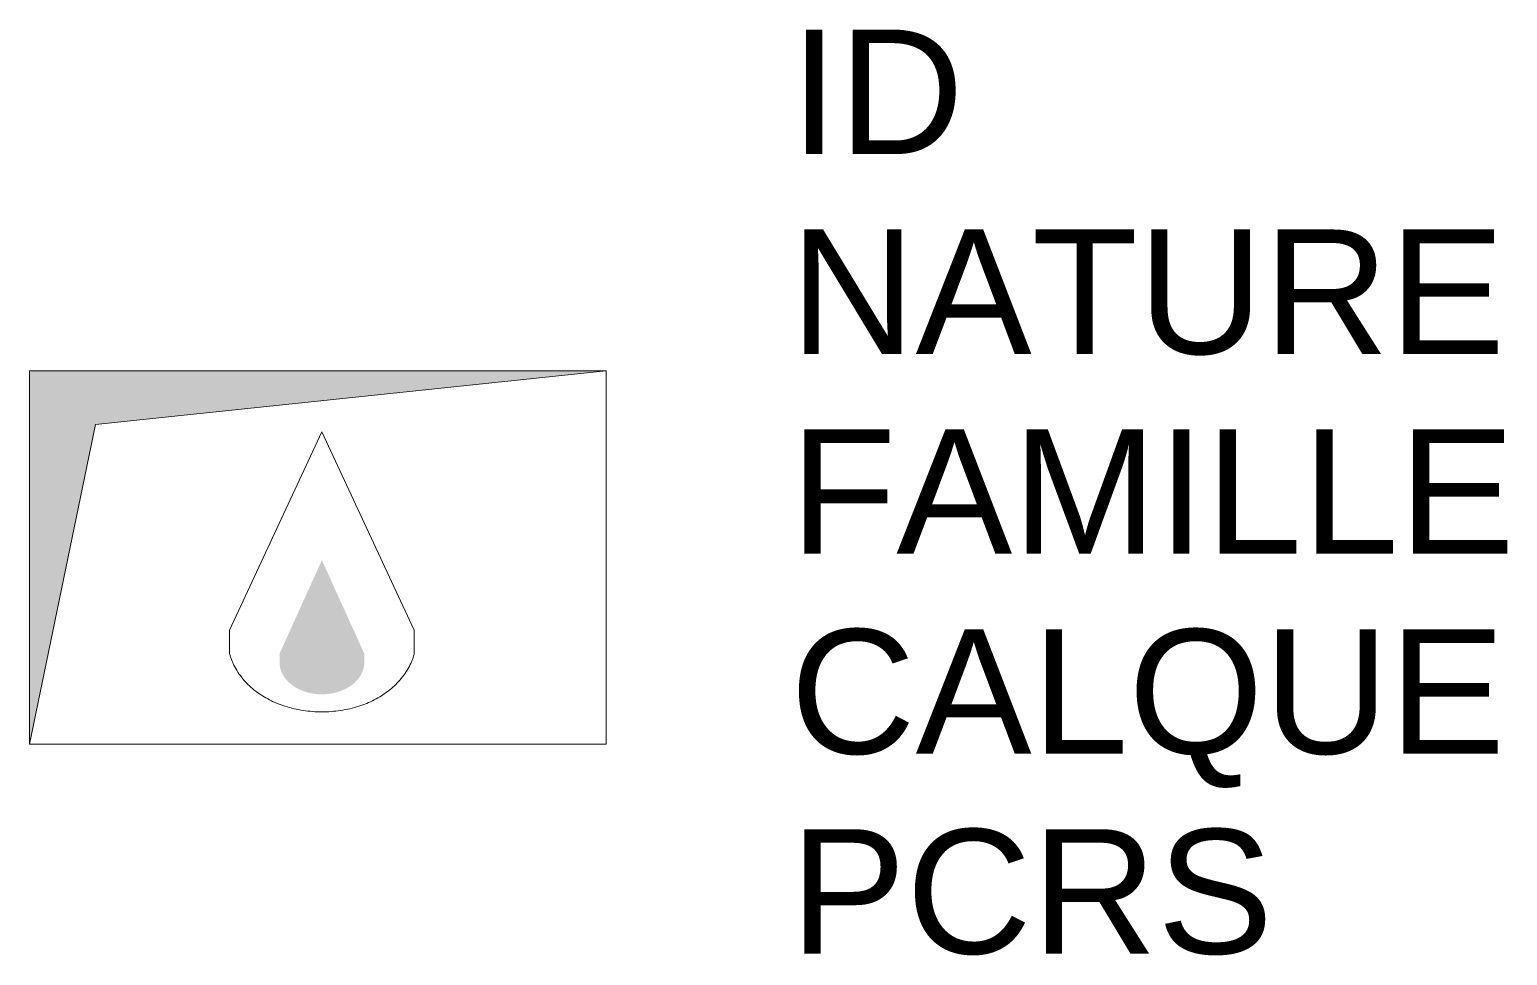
# Model space of a CAD drawing. Header units: metres. Extents: x 3247.59 to 3249.96, y 1840.92 to 1842.41.
import ezdxf

# ---------------------------------------------------------------- set-up
doc = ezdxf.new("R2010")
doc.units = ezdxf.units.M
doc.linetypes.add('Socle_Continu', pattern=[2.5, 2.5, 0])
doc.layers.add('GAZFL_SCS', color=40, linetype='Socle_Continu', lineweight=13)
doc.styles.get("Standard").update_dxf_attribs({"font": 'arial.ttf'})

msp = doc.modelspace()

# ---------------------------------------------------------------- hatches: boundary and pattern name
at = {"layer": 'GAZFL_SCS', "linetype": 'Socle_Continu'}
msp.add_hatch(color=256, dxfattribs=at).paths.add_polyline_path([(3247.5861, 1841.2595), (3247.5861, 1841.8595), (3248.5123, 1841.8595), (3247.6923, 1841.7733)])
h = msp.add_hatch(color=256, dxfattribs=at)
edge = h.paths.add_edge_path()
edge.add_line((3248.0558, 1841.5552), (3247.9878, 1841.4052))
edge.add_line((3247.9878, 1841.4052), (3247.9878, 1841.3864))
edge.add_ellipse((3248.0558, 1841.3913), major_axis=(-0.0682, 0), ratio=0.758629, start_angle=5.446, end_angle=174.554)
edge.add_line((3248.1237, 1841.3864), (3248.1237, 1841.4052))
edge.add_line((3248.1237, 1841.4052), (3248.0558, 1841.5552))

# ---------------------------------------------------------------- linework, layer by layer
at = {"layer": 'GAZFL_SCS', "linetype": 'Socle_Continu', "flags": 128}
msp.add_lwpolyline([(3247.5861, 1841.8595), (3248.5123, 1841.8595), (3248.5123, 1841.2595), (3247.5861, 1841.2595)], close=True, dxfattribs=at)
at = {"layer": 'GAZFL_SCS', "linetype": 'Socle_Continu'}
msp.add_lwpolyline([(3247.5861, 1841.2595), (3247.5861, 1841.8595), (3248.5123, 1841.8595), (3247.6923, 1841.7733)], close=True, dxfattribs=at)
msp.add_lwpolyline([(3248.2041, 1841.4052), (3248.2041, 1841.4427), (3248.0558, 1841.7614), (3247.9075, 1841.4427), (3247.9075, 1841.4052, 0.066358), (3247.9158, 1841.3838, 0.1059), (3247.9492, 1841.3449, 0.086348), (3247.9964, 1841.3205, 0.076263), (3248.0558, 1841.3114, 0.076263), (3248.1152, 1841.3205, 0.086348), (3248.1624, 1841.3449, 0.1059), (3248.1958, 1841.3838, 0.066358)], format="xyb", close=True, dxfattribs=at)

# ---------------------------------------------------------------- texts
at = {"layer": 'GAZFL_SCS', "linetype": 'Socle_Continu', "flags": 9}
for tag, p, s in [('ID', (3248.8078, 1842.2079), 'JP_0705'), ('NATURE', (3248.8078, 1841.8866), 'Armoire gaz'), ('FAMILLE', (3248.8078, 1841.5654), 'Gaz'), ('CALQUE', (3248.8078, 1841.2441), 'GAZFL_SCS'), ('PCRS', (3248.8078, 1840.9228), 'AffleurantSymbole')]:
    msp.add_attdef(tag, p, s, height=0.2, dxfattribs=at)

doc.saveas('drawing.dxf')
